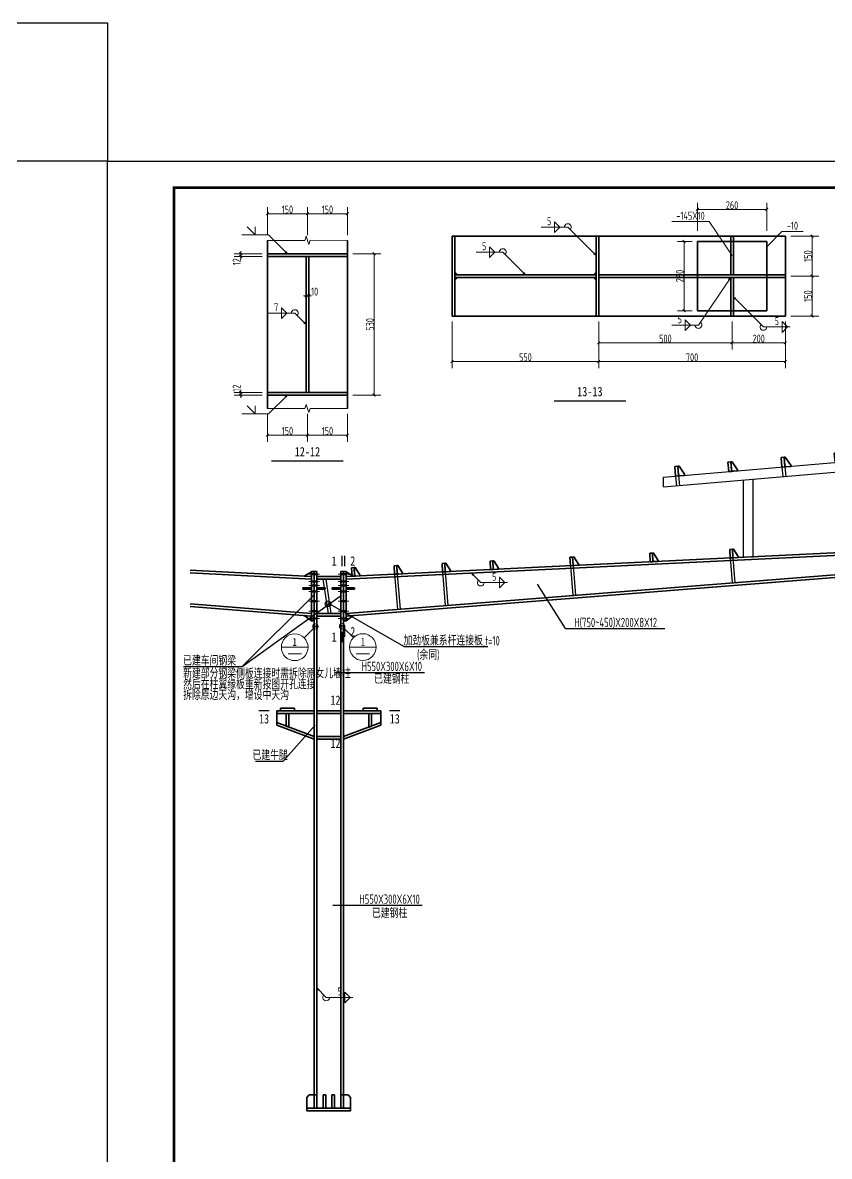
# Model space of a CAD drawing. Extents: x 2303022 to 2899168, y 17226141 to 18257813.
# Drawn here: x 2533029 to 2563280, y 17349933 to 17392426 of the extents above; entities that cross this region are included whole.
import ezdxf
from ezdxf.enums import TextEntityAlignment as Align

# ---------------------------------------------------------------- set-up
doc = ezdxf.new("R2010")
doc.units = 0
doc.header["$LTSCALE"] = 1000
doc.header["$MEASUREMENT"] = 0
doc.linetypes.add('线型4', pattern=[2.5, 1.5, -1])
for name, color, linetype, lineweight in [('10', 7, 'Continuous', 35), ('114', 2, 'Continuous', 18), ('12', 2, 'Continuous', 35), ('14', 2, 'Continuous', 35), ('墙线__粗线', 7, 'Continuous', 18), ('尺寸标注', 9, 'Continuous', 18), ('焊缝标注', 9, 'Continuous', 18), ('索引符号标注', 9, 'Continuous', 18), ('编号标注', 9, 'Continuous', 18), ('钢板标注', 9, 'Continuous', 18)]:
    doc.layers.add(name, color=color, linetype=linetype, lineweight=lineweight)
for name, color, linetype in [('11', 3, 'Continuous'), ('3T_WOOD', 21, 'Continuous'), ('BALCONY', 6, 'Continuous'), ('R-tec-ysd', 1, 'Continuous'), ('TK', 4, 'Continuous')]:
    doc.layers.add(name, color=color, linetype=linetype)
doc.styles.add('FromPkpm', font='Pkpmeng', dxfattribs={"width": 0.7, "bigfont": 'hztxt'})
doc.styles.add('TSSD_Dimension', font='Tssdeng.shx', dxfattribs={"width": 0.7, "bigfont": 'hztxt.shx'})
doc.styles.add('宋体', font='', dxfattribs={"width": 0.8})
doc.styles.add('黑体', font='simhei.ttf', dxfattribs={"width": 0.8})
doc.styles.get('宋体').set_extended_font_data('SimSun')

# ---------------------------------------------------------------- blocks, each defined once
blk = doc.blocks.new('3W43242423423')
for p, q in [((2545656, 17564421, -4059), (2545660, 17564061, -4059)), ((2545726, 17564422, -4059), (2545724, 17564061, -4059))]:
    blk.add_line(p, q)
at = {"elevation": -4059}
for points in [[(2543135, 17564207), (2543166, 17563849)], [(2543248, 17564216), (2543278, 17563858)], [(2548139, 17564216), (2548108, 17563858)], [(2548251, 17564207), (2548220, 17563849)], [(2539150, 17563868), (2539180, 17563510)], [(2539262, 17563878), (2539291, 17563519)], [(2552124, 17563878), (2552095, 17563519)], [(2552236, 17563868), (2552206, 17563510)]]:
    blk.add_lwpolyline(points, dxfattribs=at)
at = {"layer": '11'}
for p, q in [((2538693, 17563830, -4059), (2545693, 17564425, -4059)), ((2552693, 17563829, -4059), (2545693, 17564425, -4059)), ((2538693, 17563468, -4059), (2545693, 17564063, -4059)), ((2538693, 17563468), (2538693, 17563830)), ((2542053, 17560823), (2542053, 17563754)), ((2552693, 17563468, -4059), (2545693, 17564063, -4059)), ((2549333, 17560823), (2549333, 17563754)), ((2552693, 17563468), (2552693, 17563829)), ((2541693, 17560802), (2541693, 17563723)), ((2549693, 17560802), (2549693, 17563723))]:
    blk.add_line(p, q, dxfattribs=at)
at = {"layer": '12'}
for p, q in [((2543218, 17564575, -4059), (2543263, 17564579, -4059)), ((2543263, 17564579, -4059), (2543468, 17564280, -4059)), ((2545211, 17564745, -4059), (2545099, 17564735, -4059)), ((2545099, 17564735, -4059), (2545128, 17564377, -4059)), ((2545211, 17564745, -4059), (2545256, 17564748, -4059)), ((2545240, 17564386, -4059), (2545211, 17564745, -4059)), ((2545237, 17564431, -4059), (2545211, 17564745, -4059)), ((2545256, 17564748, -4059), (2545461, 17564449, -4059)), ((2546130, 17564748, -4059), (2545925, 17564449, -4059)), ((2546175, 17564745, -4059), (2546130, 17564748, -4059)), ((2546146, 17564386, -4059), (2546175, 17564745, -4059)), ((2546150, 17564431, -4059), (2546175, 17564745, -4059)), ((2546175, 17564745, -4059), (2546287, 17564735, -4059)), ((2546287, 17564735, -4059), (2546258, 17564377, -4059)), ((2548123, 17564579, -4059), (2547918, 17564280, -4059)), ((2548168, 17564575, -4059), (2548123, 17564579, -4059)), ((2539233, 17564236, -4059), (2539120, 17564227, -4059)), ((2539120, 17564227, -4059), (2539150, 17563868, -4059)), ((2539233, 17564236, -4059), (2539277, 17564240, -4059)), ((2539262, 17563878, -4059), (2539233, 17564236, -4059)), ((2539258, 17563922, -4059), (2539233, 17564236, -4059)), ((2539277, 17564240, -4059), (2539483, 17563941, -4059)), ((2541225, 17564406, -4059), (2541113, 17564397, -4059)), ((2541113, 17564397, -4059), (2541143, 17564038, -4059)), ((2541225, 17564406, -4059), (2541270, 17564409, -4059)), ((2541255, 17564047, -4059), (2541225, 17564406, -4059)), ((2541251, 17564092, -4059), (2541225, 17564406, -4059)), ((2541270, 17564409, -4059), (2541475, 17564110, -4059)), ((2543218, 17564575, -4059), (2543106, 17564566, -4059)), ((2543106, 17564566, -4059), (2543135, 17564207, -4059)), ((2543135, 17564207, -4059), (2543248, 17564216, -4059)), ((2543248, 17564216, -4059), (2543218, 17564575, -4059)), ((2543244, 17564261, -4059), (2543218, 17564575, -4059)), ((2543292, 17564220, -4059), (2543244, 17564261, -4059)), ((2543472, 17564235, -4059), (2543292, 17564220, -4059)), ((2543468, 17564280, -4059), (2543472, 17564235, -4059)), ((2545128, 17564377, -4059), (2545240, 17564386, -4059)), ((2545285, 17564389, -4059), (2545237, 17564431, -4059)), ((2545465, 17564404, -4059), (2545285, 17564389, -4059)), ((2545461, 17564449, -4059), (2545465, 17564404, -4059)), ((2545925, 17564449, -4059), (2545922, 17564404, -4059)), ((2545922, 17564404, -4059), (2546101, 17564389, -4059)), ((2546101, 17564389, -4059), (2546150, 17564431, -4059)), ((2546258, 17564377, -4059), (2546146, 17564386, -4059)), ((2547918, 17564280, -4059), (2547914, 17564235, -4059)), ((2547914, 17564235, -4059), (2548094, 17564220, -4059)), ((2548094, 17564220, -4059), (2548142, 17564261, -4059)), ((2548139, 17564216, -4059), (2548168, 17564575, -4059)), ((2548251, 17564207, -4059), (2548139, 17564216, -4059)), ((2548142, 17564261, -4059), (2548168, 17564575, -4059)), ((2548168, 17564575, -4059), (2548280, 17564566, -4059)), ((2548280, 17564566, -4059), (2548251, 17564207, -4059)), ((2550116, 17564409, -4059), (2549911, 17564110, -4059)), ((2550161, 17564406, -4059), (2550116, 17564409, -4059)), ((2550131, 17564047, -4059), (2550161, 17564406, -4059)), ((2550135, 17564092, -4059), (2550161, 17564406, -4059)), ((2550161, 17564406, -4059), (2550273, 17564397, -4059)), ((2550273, 17564397, -4059), (2550244, 17564038, -4059)), ((2552109, 17564240, -4059), (2551904, 17563941, -4059)), ((2552154, 17564236, -4059), (2552109, 17564240, -4059)), ((2552124, 17563878, -4059), (2552154, 17564236, -4059)), ((2552128, 17563922, -4059), (2552154, 17564236, -4059)), ((2552154, 17564236, -4059), (2552266, 17564227, -4059)), ((2552266, 17564227, -4059), (2552236, 17563868, -4059)), ((2539150, 17563868, -4059), (2539262, 17563878, -4059)), ((2539307, 17563881, -4059), (2539258, 17563922, -4059)), ((2539486, 17563896, -4059), (2539307, 17563881, -4059)), ((2539483, 17563941, -4059), (2539486, 17563896, -4059)), ((2541143, 17564038, -4059), (2541255, 17564047, -4059)), ((2541300, 17564051, -4059), (2541251, 17564092, -4059)), ((2541479, 17564065, -4059), (2541300, 17564051, -4059)), ((2541475, 17564110, -4059), (2541479, 17564065, -4059)), ((2549911, 17564110, -4059), (2549907, 17564065, -4059)), ((2549907, 17564065, -4059), (2550087, 17564051, -4059)), ((2550087, 17564051, -4059), (2550135, 17564092, -4059)), ((2550244, 17564038, -4059), (2550131, 17564047, -4059)), ((2551904, 17563941, -4059), (2551900, 17563896, -4059)), ((2551900, 17563896, -4059), (2552079, 17563881, -4059)), ((2552079, 17563881, -4059), (2552128, 17563922, -4059)), ((2552236, 17563868, -4059), (2552124, 17563878, -4059))]:
    blk.add_line(p, q, dxfattribs=at)
blk = doc.blocks.new('GeYuanFrame_66240766', base_point=(20.09, 4.53))
at = {"layer": 'TK'}
blk.add_lwpolyline([(20.09, 4.53), (20.09, 598.53), (1491.09, 598.53), (1491.09, 4.53)], close=True, dxfattribs=at)
at = {"layer": 'TK', "const_width": 1}
blk.add_lwpolyline([(45.09, 588.53), (1481.09, 588.53), (1481.09, 14.53), (45.09, 14.53)], close=True, dxfattribs=at)
blk = doc.blocks.new('_ArchTick')
at = {"color": 0, "linetype": 'ByBlock', "const_width": 0.4}
blk.add_lwpolyline([(-0.5, -0.5), (0.5, 0.5)], dxfattribs=at)

msp = doc.modelspace()

# ---------------------------------------------------------------- hatches: boundary and pattern name
at = {"layer": '焊缝标注'}
for points in [[(2542957.9, 17383766.5), (2542897.9, 17383847.9), (2542876.6, 17383826.7)], [(2554531.6, 17383703.8), (2554471.6, 17383785.1), (2554450.4, 17383764)], [(2551881.6, 17382978.8), (2551821.6, 17383060.1), (2551800.4, 17383039)], [(2559581.6, 17382878.8), (2559500.2, 17382818.8), (2559521.3, 17382797.6)], [(2559681.6, 17382153.8), (2559741.5, 17382072.3), (2559762.8, 17382093.4)], [(2543657.9, 17381116.5), (2543597.9, 17381197.9), (2543576.6, 17381176.7)], [(2542957.9, 17378466.5), (2542876.4, 17378406.6), (2542897.6, 17378385.3)], [(2549858.5, 17371792.1), (2549918.4, 17371710.6), (2549939.6, 17371731.8)], [(2544058.5, 17356247.1), (2544118.4, 17356165.6), (2544139.6, 17356186.8)]]:
    msp.add_hatch(color=256, dxfattribs=at).paths.add_polyline_path(points)

# ---------------------------------------------------------------- linework, layer by layer
at = {"color": 3, "lineweight": 35, "ltscale": 100}
for p, q in [((2545158.5, 17371663.9), (2563958.5, 17372577.4)), ((2545158.5, 17371563.7), (2563958.5, 17372477.3)), ((2539315.4, 17371898.9), (2543858.5, 17371665.6)), ((2539315.4, 17371798.8), (2543858.5, 17371565.5)), ((2545158.5, 17370280.1), (2563958.5, 17371772.2)), ((2545158.5, 17370179.8), (2563958.5, 17371671.9)), ((2539315.4, 17370647.8), (2543858.5, 17370280.8)), ((2539315.4, 17370547.5), (2543858.5, 17370180.5)), ((2543958.5, 17366632.3), (2543958.5, 17369791.6)), ((2543958.5, 17369791.6), (2544058.5, 17369791.6)), ((2544058.5, 17366632.3), (2544058.5, 17369791.6)), ((2544958.5, 17366632.3), (2544958.5, 17369799.8)), ((2544958.5, 17369799.8), (2545058.5, 17369799.8)), ((2545058.5, 17366632.3), (2545058.5, 17369799.8)), ((2543958.5, 17351732.3), (2543958.5, 17366632.3)), ((2544058.5, 17351732.3), (2544058.5, 17366632.3)), ((2544058.5, 17366632.3), (2544958.5, 17366632.3)), ((2544958.5, 17351732.3), (2544958.5, 17366632.3)), ((2545058.5, 17351732.3), (2545058.5, 17366632.3))]:
    msp.add_line(p, q, dxfattribs=at)
at = {"layer": '10', "lineweight": 35, "ltscale": 100, "const_width": 50}
for points in [[(2552950.2, 17378248.5), (2555650.2, 17378248.5)], [(2542357.9, 17375994.4), (2545057.9, 17375994.4)], [(2545008.5, 17372448.6), (2545008.5, 17372048.6)], [(2545108.5, 17372448.6), (2545108.5, 17372048.6)], [(2545008.5, 17369199.8), (2545008.5, 17369599.8)], [(2545108.5, 17369399.8), (2545108.5, 17369799.8)], [(2545058.5, 17367232.3), (2545058.5, 17366832.3)], [(2541881.4, 17366632.3), (2542281.4, 17366632.3)], [(2547182.8, 17366632.3), (2546782.8, 17366632.3)], [(2545058.5, 17365212.3), (2545058.5, 17365612.3)]]:
    msp.add_lwpolyline(points, dxfattribs=at)
at = {"layer": '114', "lineweight": 18, "ltscale": 100}
for p, q in [((2543758.5, 17371755.6), (2544158.5, 17371755.6)), ((2544858.5, 17371753.8), (2545258.5, 17371753.8)), ((2543758.5, 17371475.5), (2544158.5, 17371475.5)), ((2543758.5, 17371335.5), (2544158.5, 17371335.5)), ((2544858.5, 17371473.7), (2545258.5, 17371473.7)), ((2544858.5, 17371333.7), (2545258.5, 17371333.7)), ((2543758.5, 17371105.5), (2544158.5, 17371105.5)), ((2544858.5, 17371103.7), (2545258.5, 17371103.7)), ((2543758.5, 17370737.5), (2544158.5, 17370737.5)), ((2544858.5, 17370737.7), (2545258.5, 17370737.7)), ((2543758.5, 17370370.8), (2544158.5, 17370370.8)), ((2543758.5, 17370090.5), (2544158.5, 17370090.5)), ((2544858.5, 17370370.2), (2545258.5, 17370370.2)), ((2544858.5, 17370089.8), (2545258.5, 17370089.8))]:
    msp.add_line(p, q, dxfattribs=at)
at = {"layer": '114', "color": 1, "lineweight": 70, "ltscale": 100}
for p, q in [((2543858.5, 17371755.6), (2544058.5, 17371755.6)), ((2544958.5, 17371753.8), (2545158.5, 17371753.8)), ((2543858.5, 17371475.5), (2544058.5, 17371475.5)), ((2543858.5, 17371335.5), (2544058.5, 17371335.5)), ((2544958.5, 17371473.7), (2545158.5, 17371473.7)), ((2544958.5, 17371333.7), (2545158.5, 17371333.7)), ((2543858.5, 17371105.5), (2544058.5, 17371105.5)), ((2544958.5, 17371103.7), (2545158.5, 17371103.7)), ((2543858.5, 17370737.5), (2544058.5, 17370737.5)), ((2544958.5, 17370737.7), (2545158.5, 17370737.7)), ((2543858.5, 17370370.8), (2544058.5, 17370370.8)), ((2543858.5, 17370090.5), (2544058.5, 17370090.5)), ((2544958.5, 17370370.2), (2545158.5, 17370370.2)), ((2544958.5, 17370089.8), (2545158.5, 17370089.8))]:
    msp.add_line(p, q, dxfattribs=at)
at = {"layer": '12', "lineweight": 35, "ltscale": 100}
for p, q in [((2556650.8, 17372542.4), (2556550.9, 17372537.8)), ((2556550.9, 17372537.8), (2556565.5, 17372218.2)), ((2556665.4, 17372222.7), (2556650.8, 17372542.4)), ((2559647.2, 17372688.6), (2559547.4, 17372683.4)), ((2559547.4, 17372683.4), (2559563.8, 17372363.8)), ((2559663.7, 17372369), (2559647.2, 17372688.6)), ((2548860, 17372164.4), (2548760.1, 17372159.2)), ((2548760.1, 17372159.2), (2548776.6, 17371839.7)), ((2548876.4, 17371844.8), (2548860, 17372164.4)), ((2550657.9, 17372251.7), (2550558, 17372246.6)), ((2550558, 17372246.6), (2550574.5, 17371927)), ((2550674.3, 17371932.2), (2550657.9, 17372251.7)), ((2553654.3, 17372397.3), (2553554.5, 17372392.2)), ((2553554.5, 17372392.2), (2553570.9, 17372072.6)), ((2553670.8, 17372077.8), (2553654.3, 17372397.3)), ((2556565.5, 17372218.2), (2556665.4, 17372222.7)), ((2559563.8, 17372363.8), (2559663.7, 17372369)), ((2545464, 17371999.4), (2545364.2, 17371994.2)), ((2545364.2, 17371994.2), (2545380.6, 17371674.6)), ((2545380.6, 17371674.6), (2545480.5, 17371679.8)), ((2545480.5, 17371679.8), (2545464, 17371999.4)), ((2547062.2, 17372077), (2546962.3, 17372071.9)), ((2546962.3, 17372071.9), (2546978.7, 17371752.3)), ((2546978.7, 17371752.3), (2547078.6, 17371757.5)), ((2547078.6, 17371757.5), (2547062.2, 17372077)), ((2548776.6, 17371839.7), (2548876.4, 17371844.8)), ((2550574.5, 17371927), (2550674.3, 17371932.2)), ((2553570.9, 17372072.6), (2553670.8, 17372077.8))]:
    msp.add_line(p, q, dxfattribs=at)
for points in [[(2556863.4, 17372271.8), (2556865.2, 17372231.8), (2556705.4, 17372224.5), (2556663.6, 17372262.7), (2556650.8, 17372542.4), (2556690.8, 17372544.2)], [(2559861.4, 17372419.2), (2559863.4, 17372379.3), (2559703.6, 17372371.1), (2559661.6, 17372408.9), (2559647.2, 17372688.6), (2559687.2, 17372690.6)], [(2549074.1, 17371895), (2549076.2, 17371855.1), (2548916.4, 17371846.9), (2548874.4, 17371884.8), (2548860, 17372164.4), (2548899.9, 17372166.4)], [(2550872, 17371982.4), (2550874.1, 17371942.5), (2550714.3, 17371934.2), (2550672.3, 17371972.1), (2550657.9, 17372251.7), (2550697.8, 17372253.8)], [(2553868.5, 17372128), (2553870.5, 17372088.1), (2553710.7, 17372079.8), (2553668.7, 17372117.7), (2553654.3, 17372397.3), (2553694.3, 17372399.4)], [(2545678.2, 17371730), (2545680.2, 17371690.1), (2545520.4, 17371681.8), (2545478.4, 17371719.7), (2545464, 17371999.4), (2545504, 17372001.4)], [(2547276.3, 17371807.7), (2547278.3, 17371767.7), (2547118.6, 17371759.5), (2547076.6, 17371797.4), (2547062.2, 17372077), (2547102.1, 17372079.1)]]:
    msp.add_lwpolyline(points, close=True, dxfattribs=at)
at = {"layer": '14', "lineweight": 35, "ltscale": 100}
for p, q in [((2543588.9, 17371679.5), (2543858.5, 17371845.6)), ((2543818.6, 17371667.7), (2543588.9, 17371679.5)), ((2543858.5, 17371705.6), (2543818.6, 17371667.7)), ((2543858.5, 17370001.6), (2543858.5, 17371850.4)), ((2543858.5, 17371850.4), (2543958.5, 17371850.4)), ((2543858.5, 17371845.6), (2543858.5, 17371705.6)), ((2543958.5, 17369791.6), (2543958.5, 17371850.4)), ((2543958.5, 17371850.4), (2544058.5, 17371850.4)), ((2543958.5, 17371850.4), (2543958.5, 17370001.6)), ((2544058.5, 17371850.4), (2544058.5, 17369791.6)), ((2544058.5, 17371850.4), (2544058.5, 17371665.6)), ((2544058.5, 17371665.6), (2544958.5, 17371665.6)), ((2544958.5, 17371663.9), (2544058.5, 17371665.6)), ((2544058.5, 17371665.6), (2544058.5, 17371565.5)), ((2544958.5, 17371665.6), (2544958.5, 17371850.4)), ((2544958.5, 17369799.8), (2544958.5, 17371848.6)), ((2544958.5, 17371848.6), (2545058.5, 17371848.6)), ((2544958.5, 17371563.7), (2544958.5, 17371663.9)), ((2545058.5, 17371848.6), (2545058.5, 17369799.8)), ((2545058.5, 17369999.8), (2545058.5, 17371848.6)), ((2545058.5, 17371848.6), (2545158.5, 17371848.6)), ((2545158.5, 17371848.6), (2545158.5, 17369999.8)), ((2545158.5, 17371703.8), (2545158.5, 17371843.9)), ((2545158.5, 17371843.9), (2545428.2, 17371677)), ((2545198.5, 17371665.8), (2545158.5, 17371703.8)), ((2545428.2, 17371677), (2545198.5, 17371665.8)), ((2543858.5, 17371245.5), (2543538.5, 17371245.5)), ((2543538.5, 17371245.5), (2543538.5, 17371195.5)), ((2543858.5, 17371195.5), (2543858.5, 17371245.5)), ((2544058.5, 17371565.5), (2544958.5, 17371563.7)), ((2544058.5, 17371245.5), (2544378.5, 17371245.5)), ((2544058.5, 17371195.5), (2544058.5, 17371245.5)), ((2544378.5, 17371245.5), (2544378.5, 17371195.5)), ((2544958.5, 17371243.7), (2544638.5, 17371243.7)), ((2544638.5, 17371243.7), (2544638.5, 17371193.7)), ((2544958.5, 17371193.7), (2544958.5, 17371243.7)), ((2545158.5, 17371243.7), (2545478.5, 17371243.7)), ((2545158.5, 17371193.7), (2545158.5, 17371243.7)), ((2545478.5, 17371243.7), (2545478.5, 17371193.7)), ((2543538.5, 17371195.5), (2543858.5, 17371195.5)), ((2544378.5, 17371195.5), (2544058.5, 17371195.5)), ((2544638.5, 17371193.7), (2544958.5, 17371193.7)), ((2545478.5, 17371193.7), (2545158.5, 17371193.7)), ((2543858.5, 17370001.6), (2543589.4, 17370202.3)), ((2543589.4, 17370202.3), (2543818.6, 17370183.7)), ((2543818.6, 17370183.7), (2543858.5, 17370140.5)), ((2543858.5, 17370140.5), (2543858.5, 17370001.6)), ((2543958.5, 17370001.6), (2543858.5, 17370001.6)), ((2544058.5, 17370280.8), (2544958.5, 17370280.1)), ((2544058.5, 17370180.5), (2544058.5, 17370280.8)), ((2544958.5, 17370179.8), (2544058.5, 17370180.5)), ((2544958.5, 17370280.1), (2544958.5, 17370179.8)), ((2545158.5, 17369999.8), (2545058.5, 17369999.8)), ((2545427.7, 17370201.2), (2545158.5, 17369999.8)), ((2545158.5, 17370139.8), (2545198.4, 17370183)), ((2545158.5, 17369999.8), (2545158.5, 17370139.8)), ((2545198.4, 17370183), (2545427.7, 17370201.2)), ((2544058.5, 17369791.6), (2543958.5, 17369791.6)), ((2545058.5, 17369799.8), (2544958.5, 17369799.8)), ((2542558.5, 17366632.3), (2543958.5, 17366632.3)), ((2542558.5, 17366532.3), (2542558.5, 17366632.3)), ((2543218.5, 17366732.3), (2542698.5, 17366732.3)), ((2542698.5, 17366732.3), (2542698.5, 17366632.3)), ((2542698.5, 17366632.3), (2543218.5, 17366632.3)), ((2543218.5, 17366632.3), (2543218.5, 17366732.3)), ((2543958.5, 17366632.3), (2543958.5, 17366532.3)), ((2544058.5, 17366632.3), (2544958.5, 17366632.3)), ((2544058.5, 17366632.3), (2544958.5, 17366632.3)), ((2544058.5, 17366532.3), (2544058.5, 17366632.3)), ((2544958.5, 17366632.3), (2544958.5, 17366532.3)), ((2545058.5, 17366632.3), (2546458.5, 17366632.3)), ((2545058.5, 17366532.3), (2545058.5, 17366632.3)), ((2545798.5, 17366732.3), (2546318.5, 17366732.3)), ((2545798.5, 17366632.3), (2545798.5, 17366732.3)), ((2546318.5, 17366632.3), (2545798.5, 17366632.3)), ((2546318.5, 17366732.3), (2546318.5, 17366632.3)), ((2546458.5, 17366632.3), (2546458.5, 17366532.3)), ((2543958.5, 17366532.3), (2542558.5, 17366532.3)), ((2542558.5, 17366532.3), (2542558.5, 17366192.3)), ((2543958.5, 17366532.3), (2542558.5, 17366532.3)), ((2542558.5, 17366192.3), (2543958.5, 17365672.3)), ((2542558.5, 17366192.3), (2543958.5, 17365672.3)), ((2542558.5, 17366092.3), (2542558.5, 17366192.3)), ((2542908.5, 17366062.3), (2542908.5, 17366532.3)), ((2542908.5, 17366532.3), (2543008.5, 17366532.3)), ((2543008.5, 17366532.3), (2543008.5, 17366025.1)), ((2543958.5, 17365672.3), (2543958.5, 17366532.3)), ((2544958.5, 17366532.3), (2544058.5, 17366532.3)), ((2544958.5, 17366532.3), (2544058.5, 17366532.3)), ((2546458.5, 17366532.3), (2545058.5, 17366532.3)), ((2545058.5, 17366532.3), (2545058.5, 17365672.3)), ((2546458.5, 17366532.3), (2545058.5, 17366532.3)), ((2545058.5, 17365672.3), (2546458.5, 17366192.3)), ((2545058.5, 17365672.3), (2546458.5, 17366192.3)), ((2546008.5, 17366025.1), (2546008.5, 17366532.3)), ((2546008.5, 17366532.3), (2546108.5, 17366532.3)), ((2546108.5, 17366532.3), (2546108.5, 17366062.3)), ((2546458.5, 17366192.3), (2546458.5, 17366532.3)), ((2546458.5, 17366192.3), (2546458.5, 17366092.3)), ((2543958.5, 17365572.3), (2542558.5, 17366092.3)), ((2543008.5, 17366025.1), (2542908.5, 17366062.3)), ((2546458.5, 17366092.3), (2545058.5, 17365572.3)), ((2546108.5, 17366062.3), (2546008.5, 17366025.1)), ((2543958.5, 17365672.3), (2543958.5, 17365572.3)), ((2544058.5, 17365672.3), (2544958.5, 17365672.3)), ((2544058.5, 17365572.3), (2544058.5, 17365672.3)), ((2544958.5, 17365572.3), (2544058.5, 17365572.3)), ((2544958.5, 17365672.3), (2544958.5, 17365572.3)), ((2545058.5, 17365572.3), (2545058.5, 17365672.3)), ((2543688.5, 17352142.3), (2543778.5, 17352232.3)), ((2543688.5, 17351732.3), (2543688.5, 17352142.3)), ((2543778.5, 17352232.3), (2543958.5, 17352232.3)), ((2543958.5, 17352232.3), (2543958.5, 17351772.3)), ((2543958.5, 17351732.3), (2543958.5, 17352232.3)), ((2543958.5, 17352232.3), (2544058.5, 17352232.3)), ((2544058.5, 17352232.3), (2544058.5, 17351732.3)), ((2544291.8, 17351732.3), (2544291.8, 17352232.3)), ((2544291.8, 17352232.3), (2544391.8, 17352232.3)), ((2544391.8, 17352232.3), (2544391.8, 17351732.3)), ((2544625.2, 17351732.3), (2544625.2, 17352232.3)), ((2544625.2, 17352232.3), (2544725.2, 17352232.3)), ((2544725.2, 17352232.3), (2544725.2, 17351732.3)), ((2544958.5, 17351732.3), (2544958.5, 17352232.3)), ((2544958.5, 17352232.3), (2545058.5, 17352232.3)), ((2545058.5, 17352232.3), (2545058.5, 17351772.3)), ((2545238.5, 17352232.3), (2545058.5, 17352232.3)), ((2545058.5, 17352232.3), (2545058.5, 17351732.3)), ((2545328.5, 17352142.3), (2545238.5, 17352232.3)), ((2545328.5, 17351732.3), (2545328.5, 17352142.3)), ((2543688.5, 17351632.3), (2543688.5, 17351732.3)), ((2543688.5, 17351732.3), (2545328.5, 17351732.3)), ((2543918.5, 17351732.3), (2543688.5, 17351732.3)), ((2543958.5, 17351772.3), (2543918.5, 17351732.3)), ((2544058.5, 17351732.3), (2543958.5, 17351732.3)), ((2544391.8, 17351732.3), (2544291.8, 17351732.3)), ((2544725.2, 17351732.3), (2544625.2, 17351732.3)), ((2545058.5, 17351732.3), (2544958.5, 17351732.3)), ((2545058.5, 17351772.3), (2545098.5, 17351732.3)), ((2545098.5, 17351732.3), (2545328.5, 17351732.3)), ((2545328.5, 17351732.3), (2545328.5, 17351632.3)), ((2545328.5, 17351632.3), (2543688.5, 17351632.3))]:
    msp.add_line(p, q, dxfattribs=at)
at = {"layer": '3T_WOOD'}
for points in [[(2559563.8, 17372363.8), (2559638, 17371429.3)], [(2559663.7, 17372369), (2559737.9, 17371434.5)], [(2546978.7, 17371752.3), (2547083.5, 17370432.9)], [(2547078.6, 17371757.5), (2547183.1, 17370440.8)], [(2548776.6, 17371839.7), (2548877, 17370575.3)], [(2548876.5, 17371844.8), (2548976.6, 17370583.2)], [(2553570.9, 17372072.6), (2553659.6, 17370954.8)], [(2553670.8, 17372077.8), (2553759.3, 17370962.8)], [(2544287.8, 17371565), (2544480.4, 17370280.5)], [(2544397.1, 17371565), (2544589.7, 17370280.5)]]:
    msp.add_lwpolyline(points, dxfattribs=at)
msp.add_circle((2544479.7, 17370642.3), 105.5, dxfattribs=at)
at = {"layer": 'BALCONY'}
for p, q in [((2553381.3, 17369716.3, -3.6), (2552330.6, 17371384.3)), ((2547320, 17369048.1), (2544480.8, 17370662.7)), ((2553381.3, 17369716.3, -3.6), (2557108.4, 17369716.3, -3.6)), ((2547320, 17369048.1), (2550476.5, 17369048.1)), ((2544742.9, 17368069.2), (2548096.1, 17368069.2)), ((2544660.5, 17359346), (2548013.6, 17359346))]:
    msp.add_line(p, q, dxfattribs=at)
for points in [[(2539057.2, 17368293.3), (2541255.5, 17368293.3), (2543958.5, 17370975.8)], [(2541255.5, 17368293.3), (2544981.3, 17370965.8)], [(2541766, 17364743.4), (2542798.4, 17364743.4), (2543993.3, 17366099.8)]]:
    msp.add_lwpolyline(points, dxfattribs=at)
at = {"layer": 'R-tec-ysd'}
msp.add_lwpolyline([(2529847.2, 17392426.4), (2536209.8, 17392426.4), (2536209.8, 17387237.5), (2529847.2, 17387237.5)], close=True, dxfattribs=at)
at = {"layer": '墙线__粗线', "lineweight": 18, "ltscale": 100}
for centre in [(2544008.5, 17369791.6), (2545008.5, 17369799.8)]:
    msp.add_circle(centre, 100, dxfattribs=at)
at = {"layer": '尺寸标注', "linetype": 'Continuous', "lineweight": 18}
for p, q in [((2542207.9, 17384466.5), (2542207.9, 17385516.5)), ((2542207.9, 17385266.5), (2543707.9, 17385266.5)), ((2543707.9, 17384466.5), (2543707.9, 17385516.5)), ((2543707.9, 17384466.5), (2543707.9, 17385516.5)), ((2543707.9, 17385266.5), (2545207.9, 17385266.5)), ((2545207.9, 17384466.5), (2545207.9, 17385516.5)), ((2558331.6, 17384628.8), (2558331.6, 17385678.8)), ((2558331.6, 17385428.8), (2560931.6, 17385428.8)), ((2560931.6, 17384628.8), (2560931.6, 17385678.8)), ((2561831.6, 17384428.8), (2562881.6, 17384428.8)), ((2562631.6, 17382928.8), (2562631.6, 17384428.8)), ((2558131.6, 17384228.8), (2557581.6, 17384228.8)), ((2557831.6, 17381628.8), (2557831.6, 17384228.8)), ((2542007.9, 17383766.5), (2540957.9, 17383766.5)), ((2542007.9, 17383666.5), (2540957.9, 17383666.5)), ((2541207.9, 17383766.5), (2541207.9, 17383866.5)), ((2541207.9, 17383666.5), (2541207.9, 17383766.5)), ((2541207.9, 17383666.5), (2541207.9, 17383566.5)), ((2545407.9, 17383766.5), (2546457.9, 17383766.5)), ((2546207.9, 17378466.5), (2546207.9, 17383766.5)), ((2561831.6, 17382928.8), (2562881.6, 17382928.8)), ((2561831.6, 17382928.8), (2562881.6, 17382928.8)), ((2562631.6, 17381428.8), (2562631.6, 17382928.8)), ((2543657.9, 17382191.6), (2543657.9, 17382441.5)), ((2543757.9, 17382191.6), (2543757.9, 17382441.5)), ((2543657.9, 17382191.5), (2543557.9, 17382191.5)), ((2543657.9, 17382191.5), (2543757.9, 17382191.5)), ((2543757.9, 17382191.5), (2543857.9, 17382191.5)), ((2558131.6, 17381628.8), (2557581.6, 17381628.8)), ((2549131.6, 17381228.8), (2549131.6, 17379478.8)), ((2549131.6, 17381228.8), (2549131.6, 17380178.8)), ((2549131.6, 17381228.8), (2549131.6, 17379478.8)), ((2554631.6, 17381228.8), (2554631.6, 17379478.8)), ((2554631.6, 17381228.8), (2554631.6, 17379478.8)), ((2554631.6, 17381228.8), (2554631.6, 17380178.8)), ((2559631.6, 17381228.8), (2559631.6, 17380178.8)), ((2559631.6, 17381228.8), (2559631.6, 17380178.8)), ((2561631.6, 17381228.8), (2561631.6, 17379478.8)), ((2561631.6, 17381228.8), (2561631.6, 17380178.8)), ((2561831.6, 17381428.8), (2562881.6, 17381428.8)), ((2554631.6, 17380428.8), (2559631.6, 17380428.8)), ((2559631.6, 17380428.8), (2561631.6, 17380428.8)), ((2549131.6, 17379728.8), (2554631.6, 17379728.8)), ((2554631.6, 17379728.8), (2561631.6, 17379728.8)), ((2542007.9, 17378566.5), (2540957.9, 17378566.5)), ((2542007.9, 17378466.5), (2540957.9, 17378466.5)), ((2541207.9, 17378566.5), (2541207.9, 17378666.5)), ((2541207.9, 17378466.5), (2541207.9, 17378566.5)), ((2541207.9, 17378466.5), (2541207.9, 17378366.5)), ((2545407.9, 17378466.5), (2546457.9, 17378466.5)), ((2542207.9, 17377766.5), (2542207.9, 17376716.5)), ((2543707.9, 17377766.5), (2543707.9, 17376716.5)), ((2543707.9, 17377766.5), (2543707.9, 17376716.5)), ((2545207.9, 17377766.5), (2545207.9, 17376716.5)), ((2542207.9, 17376966.5), (2543707.9, 17376966.5)), ((2543707.9, 17376966.5), (2545207.9, 17376966.5))]:
    msp.add_line(p, q, dxfattribs=at)
at = {"layer": '尺寸标注', "lineweight": 18, "ltscale": 100}
for p, q in [((2543607.9, 17384266.5), (2543657.9, 17384420.4)), ((2543657.9, 17384420.4), (2543757.6, 17384115)), ((2542207.9, 17384266.5), (2543607.9, 17384266.5)), ((2543757.6, 17384115), (2543807.9, 17384268.8)), ((2543807.9, 17384268.8), (2545207.9, 17384266.5)), ((2543607.9, 17377966.5), (2543657.9, 17378120.4)), ((2543657.9, 17378120.4), (2543757.6, 17377815)), ((2542207.9, 17377966.5), (2543607.9, 17377966.5)), ((2543757.6, 17377815), (2543807.9, 17377968.8)), ((2543807.9, 17377968.8), (2545207.9, 17377966.5))]:
    msp.add_line(p, q, dxfattribs=at)
at = {"layer": '尺寸标注', "color": 3, "lineweight": 35, "ltscale": 100}
for p, q in [((2549231.6, 17384428.8), (2549131.6, 17384428.8)), ((2549131.6, 17384428.8), (2549131.6, 17381428.8)), ((2549231.6, 17381428.8), (2549231.6, 17384428.8)), ((2554631.6, 17384428.8), (2554531.6, 17384428.8)), ((2554531.6, 17384428.8), (2554531.6, 17381428.8)), ((2554631.6, 17381428.8), (2554631.6, 17384428.8)), ((2542207.9, 17377966.5), (2542207.9, 17384266.5)), ((2545207.9, 17377966.5), (2545207.9, 17384266.5)), ((2549231.6, 17382978.8), (2554531.6, 17382978.8)), ((2549231.6, 17382878.8), (2554531.6, 17382878.8)), ((2549131.6, 17381428.8), (2549231.6, 17381428.8)), ((2554531.6, 17381428.8), (2554631.6, 17381428.8))]:
    msp.add_line(p, q, dxfattribs=at)
at = {"layer": '焊缝标注', "lineweight": 18, "ltscale": 100}
for p, q in [((2553172.2, 17384765.7), (2552972.2, 17384965.7)), ((2552972.2, 17384765.7), (2552972.2, 17384965.7)), ((2542251.6, 17384474.5), (2541251.6, 17384474.5)), ((2541751.6, 17384474.5), (2541451.6, 17384774.5)), ((2541751.6, 17384474.5), (2541751.6, 17384774.5)), ((2542957.9, 17383766.5), (2542251.6, 17384474.5)), ((2553472.2, 17384765.7), (2552472.2, 17384765.7)), ((2553172.2, 17384765.7), (2552972.2, 17384565.7)), ((2552972.2, 17384765.7), (2552972.2, 17384565.7)), ((2554531.6, 17383703.8), (2553472.2, 17384765.7)), ((2550734.1, 17383828.3), (2550534.1, 17384028.3)), ((2550534.1, 17383828.3), (2550534.1, 17384028.3)), ((2551034.1, 17383828.3), (2550034.1, 17383828.3)), ((2550734.1, 17383828.3), (2550534.1, 17383628.3)), ((2550534.1, 17383828.3), (2550534.1, 17383628.3)), ((2551881.6, 17382978.8), (2551034.1, 17383828.3)), ((2559581.6, 17382878.8), (2558371, 17381091.3)), ((2559681.6, 17382153.8), (2560809.8, 17381019.2)), ((2543234.1, 17381541.3), (2542234.1, 17381541.3)), ((2542934.1, 17381541.3), (2542734.1, 17381741.3)), ((2542734.1, 17381541.3), (2542734.1, 17381741.3)), ((2542934.1, 17381541.3), (2542734.1, 17381341.3)), ((2542734.1, 17381541.3), (2542734.1, 17381341.3)), ((2543657.9, 17381116.5), (2543234.1, 17381541.3)), ((2558371, 17381091.3), (2557371, 17381091.3)), ((2558071, 17381091.3), (2557871, 17381291.3)), ((2557871, 17381091.3), (2557871, 17381291.3)), ((2558071, 17381091.3), (2557871, 17380891.3)), ((2557871, 17381091.3), (2557871, 17380891.3)), ((2560809.8, 17381019.2), (2561809.8, 17381019.2)), ((2561509.8, 17381219.2), (2561709.8, 17381019.2)), ((2561509.8, 17381019.2), (2561509.8, 17381219.2)), ((2561509.8, 17380819.2), (2561709.8, 17381019.2)), ((2561509.8, 17381019.2), (2561509.8, 17380819.2)), ((2542957.9, 17378466.5), (2542249.4, 17377760.8)), ((2541749.4, 17377760.8), (2541449.4, 17378060.8)), ((2541749.4, 17377760.8), (2541749.4, 17378060.8)), ((2542249.4, 17377760.8), (2541249.4, 17377760.8)), ((2549858.5, 17371792.1), (2550211.1, 17371437.6)), ((2550211.1, 17371437.6), (2551211.1, 17371437.6)), ((2550911.1, 17371637.6), (2551111.1, 17371437.6)), ((2550911.1, 17371437.6), (2550911.1, 17371637.6)), ((2550911.1, 17371237.6), (2551111.1, 17371437.6)), ((2550911.1, 17371437.6), (2550911.1, 17371237.6)), ((2544058.5, 17356247.1), (2544411.1, 17355892.5)), ((2545111.1, 17356092.5), (2545311.1, 17355892.5)), ((2545111.1, 17355892.5), (2545111.1, 17356092.5)), ((2544411.1, 17355892.5), (2545411.1, 17355892.5)), ((2545111.1, 17355692.5), (2545311.1, 17355892.5)), ((2545111.1, 17355892.5), (2545111.1, 17355692.5))]:
    msp.add_line(p, q, dxfattribs=at)
at = {"layer": '焊缝标注', "color": 2, "linetype": '线型4', "lineweight": 35, "ltscale": 100}
for p, q in [((2559581.6, 17382978.8), (2559581.6, 17384428.8)), ((2559581.6, 17384428.8), (2559681.6, 17384428.8)), ((2559681.6, 17382978.8), (2559681.6, 17384428.8)), ((2554631.6, 17382978.8), (2561631.6, 17382978.8)), ((2554631.6, 17382878.8), (2561631.6, 17382878.8)), ((2559581.6, 17382878.8), (2559581.6, 17381428.8)), ((2559681.6, 17382878.8), (2559681.6, 17381428.8)), ((2559581.6, 17381428.8), (2559681.6, 17381428.8))]:
    msp.add_line(p, q, dxfattribs=at)
at = {"layer": '焊缝标注', "linetype": 'Continuous'}
for points in [[(2542957.9, 17383766.5), (2542897.9, 17383847.9), (2542876.6, 17383826.7)], [(2554531.6, 17383703.8), (2554471.6, 17383785.1), (2554450.4, 17383764)], [(2551881.6, 17382978.8), (2551821.6, 17383060.1), (2551800.4, 17383039)], [(2559581.6, 17382878.8), (2559500.2, 17382818.8), (2559521.3, 17382797.6)], [(2559681.6, 17382153.8), (2559741.5, 17382072.3), (2559762.8, 17382093.4)], [(2543657.9, 17381116.5), (2543597.9, 17381197.9), (2543576.6, 17381176.7)], [(2542957.9, 17378466.5), (2542876.4, 17378406.6), (2542897.6, 17378385.3)], [(2549858.5, 17371792.1), (2549918.4, 17371710.6), (2549939.6, 17371731.8)], [(2544058.5, 17356247.1), (2544118.4, 17356165.6), (2544139.6, 17356186.8)]]:
    msp.add_lwpolyline(points, close=True, dxfattribs=at)
at = {"layer": '焊缝标注', "lineweight": 18, "ltscale": 100}
for centre, start, end in [((2553472.2, 17384765.7), 314.93158, 180), ((2551034.1, 17383828.3), 314.93155, 180), ((2543234.1, 17381541.3), 314.93155, 180), ((2558371, 17381091.3), 180, 44.88593), ((2560809.8, 17381019.2), 134.84033, 0), ((2550211.1, 17371437.6), 134.84026, 0), ((2544411.1, 17355892.5), 134.84032, 0)]:
    msp.add_arc(centre, 125, start, end, dxfattribs=at)
at = {"layer": '索引符号标注', "lineweight": 18, "ltscale": 100}
for p, q in [((2543937.8, 17369720.9), (2543584.2, 17369367.3)), ((2545079.2, 17369729.1), (2545432.8, 17369375.6)), ((2542730.7, 17369013.7), (2543730.7, 17369013.7)), ((2542980.7, 17368763.7), (2543480.7, 17368763.7)), ((2545286.3, 17369022), (2546286.3, 17369022)), ((2545536.3, 17368772), (2546036.3, 17368772))]:
    msp.add_line(p, q, dxfattribs=at)
for centre in [(2543230.7, 17369013.7), (2545786.3, 17369022)]:
    msp.add_circle(centre, 500, dxfattribs=at)
at = {"layer": '编号标注', "color": 2, "lineweight": 35, "ltscale": 100}
for p, q in [((2549131.6, 17381428.8), (2549131.6, 17384428.8)), ((2549231.6, 17384428.8), (2554531.6, 17384428.8)), ((2554631.6, 17384428.8), (2561631.6, 17384428.8)), ((2554631.6, 17381428.8), (2554631.6, 17384428.8)), ((2561631.6, 17384428.8), (2561631.6, 17381428.8)), ((2560931.6, 17384228.8), (2558331.6, 17384228.8)), ((2558331.6, 17384228.8), (2558331.6, 17381628.8)), ((2560931.6, 17381628.8), (2560931.6, 17384228.8)), ((2542207.9, 17383766.5), (2545207.9, 17383766.5)), ((2542207.9, 17383666.5), (2542207.9, 17383766.5)), ((2545207.9, 17383666.5), (2542207.9, 17383666.5)), ((2543757.9, 17383666.5), (2543657.9, 17383666.5)), ((2543657.9, 17383666.5), (2543657.9, 17378566.5)), ((2543757.9, 17378566.5), (2543757.9, 17383666.5)), ((2545207.9, 17383766.5), (2545207.9, 17383666.5)), ((2549231.6, 17383078.8), (2549331.6, 17382978.8)), ((2549231.6, 17382778.8), (2549331.6, 17382878.8)), ((2554531.6, 17383078.8), (2554431.6, 17382978.8)), ((2554531.6, 17382778.8), (2554431.6, 17382878.8)), ((2558331.6, 17381628.8), (2560931.6, 17381628.8)), ((2549231.6, 17381428.8), (2554531.6, 17381428.8)), ((2561631.6, 17381428.8), (2554631.6, 17381428.8)), ((2545207.9, 17378566.5), (2542207.9, 17378566.5)), ((2542207.9, 17378566.5), (2542207.9, 17378466.5)), ((2542207.9, 17378466.5), (2545207.9, 17378466.5)), ((2543657.9, 17378566.5), (2543757.9, 17378566.5)), ((2545207.9, 17378466.5), (2545207.9, 17378566.5))]:
    msp.add_line(p, q, dxfattribs=at)
at = {"layer": '钢板标注', "lineweight": 18, "ltscale": 100}
for p, q in [((2558774.4, 17384970.8), (2557374.4, 17384970.8)), ((2559631.6, 17383703.8), (2558774.4, 17384970.8)), ((2560931.6, 17384028.8), (2561497.5, 17384594.2)), ((2561497.5, 17384594.2), (2562297.5, 17384594.2))]:
    msp.add_line(p, q, dxfattribs=at)
at = {"layer": '钢板标注', "ltscale": 100, "const_width": 10}
for points in [[(2560936.6, 17384028.8, 1), (2560926.6, 17384028.8, 1)], [(2559636.6, 17383703.8, 1), (2559626.6, 17383703.8, 1)]]:
    msp.add_lwpolyline(points, format="xyb", close=True, dxfattribs=at)

# ---------------------------------------------------------------- block references
at = {"layer": '3T_WOOD', "xscale": 100, "yscale": 100, "zscale": 100}
msp.add_blockref('GeYuanFrame_66240766', (2536209.8, 17327837.5), dxfattribs=at)
at = {"layer": '3T_WOOD'}
msp.add_blockref('3W43242423423', (18365.4, -188439.5), dxfattribs=at)
at = {"layer": '尺寸标注', "linetype": 'Continuous', "lineweight": 18, "xscale": 100, "yscale": 100, "zscale": 100}
for p, rotation in [((2542207.9, 17385266.5), 180), ((2543707.9, 17385266.5), 180), ((2558331.6, 17385428.8), 180), ((2562631.6, 17384428.8), 90), ((2557831.6, 17384228.8), 90), ((2541207.9, 17383766.5), 270), ((2541207.9, 17383666.5), 90), ((2546207.9, 17383766.5), 90), ((2562631.6, 17382928.8), 270), ((2562631.6, 17382928.8), 90), ((2543757.9, 17382191.5), 180), ((2557831.6, 17381628.8), 270), ((2562631.6, 17381428.8), 270), ((2554631.6, 17380428.8), 180), ((2559631.6, 17380428.8), 180), ((2549131.6, 17379728.8), 180), ((2554631.6, 17379728.8), 180), ((2541207.9, 17378566.5), 270), ((2541207.9, 17378466.5), 90), ((2546207.9, 17378466.5), 270), ((2542207.9, 17376966.5), 180), ((2543707.9, 17376966.5), 180)]:
    msp.add_blockref('_ArchTick', p, dxfattribs=dict(at, rotation=rotation))
for p in [(2543707.9, 17385266.5), (2545207.9, 17385266.5), (2560931.6, 17385428.8), (2543657.9, 17382191.5), (2559631.6, 17380428.8), (2561631.6, 17380428.8), (2549131.6, 17379728.8), (2554631.6, 17379728.8), (2561631.6, 17379728.8), (2543707.9, 17376966.5), (2545207.9, 17376966.5)]:
    msp.add_blockref('_ArchTick', p, dxfattribs=at)

# ---------------------------------------------------------------- texts
at = {"layer": '10', "lineweight": 25, "style": '宋体', "width": 0.8}
for s, p in [('13-13', (2554300.2, 17378598.5)), ('12-12', (2543707.9, 17376344.4)), ('1', (2544708.5, 17372248.6)), ('2', (2545408.5, 17372248.6)), ('1', (2544708.5, 17369399.8)), ('2', (2545408.5, 17369599.8)), ('12', (2544758.5, 17367032.3)), ('13', (2542081.4, 17366332.3)), ('13', (2546982.8, 17366332.3)), ('12', (2544758.5, 17365412.3))]:
    msp.add_text(s, height=350, dxfattribs=at).set_placement(p, align=Align.MIDDLE_CENTER)
at = {"layer": 'BALCONY', "style": 'TSSD_Dimension', "width": 0.7}
for s, p in [('H(750~450)X200X8X12', (2555266.9, 17369944.3, -3.6)), ('H550X300X6X10', (2546871.6, 17368297.3)), ('已建钢柱', (2546871.6, 17367853.6)), ('已建牛腿', (2542310.2, 17364992.8)), ('H550X300X6X10', (2546789.2, 17359574.1)), ('已建钢柱', (2546789.2, 17359074))]:
    msp.add_text(s, height=350, dxfattribs=at).set_placement(p, align=Align.MIDDLE)
for s, p in [('加劲板兼系杆连接板,t=10', (2547310.6, 17369083.7)), ('已建车间钢梁', (2539047.9, 17368328.9)), ('(余同)', (2547821, 17368550.2)), ('然后在柱翼缘板重新按图开孔连接', (2539047.9, 17367443.6)), ('新建部分钢梁侧板连接时需拆除原女儿墙柱', (2539047.9, 17367852.1)), ('拆除原边天沟，增设中天沟', (2539047.9, 17367040.8))]:
    msp.add_text(s, height=350, dxfattribs=at).set_placement(p)
at = {"layer": '尺寸标注', "linetype": 'Continuous', "lineweight": 18, "char_height": 300, "attachment_point": 5, "style": 'FromPkpm'}
for s, insert in [('\\A1;260', (2559631.6, 17385583.8)), ('\\A1;150', (2542957.9, 17385421.5)), ('\\A1;150', (2544457.9, 17385421.5)), ('\\A1;10', (2543978.5, 17382346.5)), ('\\A1;500', (2557131.6, 17380583.8)), ('\\A1;200', (2560631.6, 17380583.8)), ('\\A1;550', (2551881.6, 17379883.8)), ('\\A1;700', (2558131.6, 17379883.8)), ('\\A1;150', (2542957.9, 17377121.5)), ('\\A1;150', (2544457.9, 17377121.5))]:
    msp.add_mtext(s, dxfattribs=dict(at, insert=insert))
at = {"layer": '尺寸标注', "linetype": 'Continuous', "lineweight": 18, "char_height": 300, "attachment_point": 5, "rotation": 90, "style": 'FromPkpm'}
for s, insert in [('\\A1;12', (2541052.9, 17383464.8)), ('\\A1;150', (2562476.6, 17383678.8)), ('\\A1;260', (2557676.6, 17382928.8)), ('\\A1;150', (2562476.6, 17382178.8)), ('\\A1;530', (2546052.9, 17381116.5)), ('\\A1;12', (2541052.9, 17378728.8))]:
    msp.add_mtext(s, dxfattribs=dict(at, insert=insert))
at = {"layer": '焊缝标注', "lineweight": 25, "style": 'FromPkpm', "width": 0.7}
for s, p in [('5', (2552772.2, 17384835.7)), ('5', (2550334.1, 17383898.3)), ('7', (2542534.1, 17381611.3)), ('5', (2557671, 17381161.3)), ('5', (2561309.8, 17381089.2)), ('5', (2550711.1, 17371507.6)), ('5', (2544911.1, 17355962.5))]:
    msp.add_text(s, height=300, dxfattribs=at).set_placement(p, align=Align.CENTER)
at = {"layer": '索引符号标注', "lineweight": 25, "style": '黑体', "width": 0.8}
for p in [(2543230.7, 17369063.7), (2545786.3, 17369072)]:
    msp.add_text('1', height=300, dxfattribs=at).set_placement(p, align=Align.CENTER)
at = {"layer": '钢板标注', "lineweight": 25, "style": 'FromPkpm', "width": 0.7}
for s, p in [('-145X10', (2558074.4, 17385040.8)), ('-10', (2561897.5, 17384664.2))]:
    msp.add_text(s, height=300, dxfattribs=at).set_placement(p, align=Align.CENTER)

doc.saveas('drawing.dxf')
